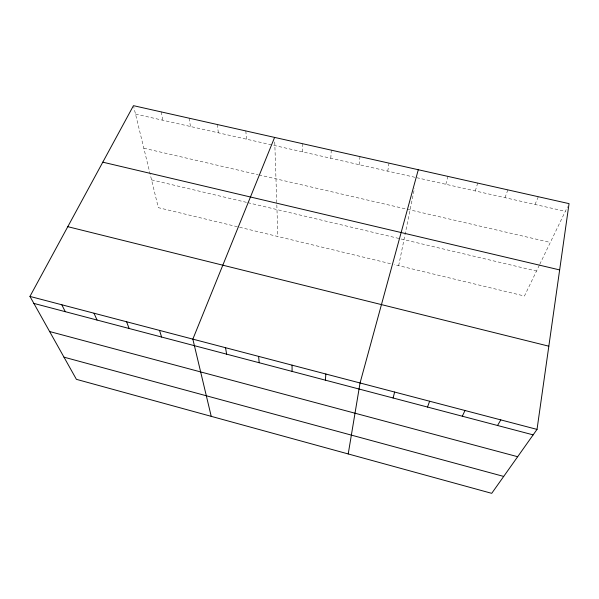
<?xml version="1.0" encoding="UTF-8"?>
<svg xmlns="http://www.w3.org/2000/svg" width="599" height="599" viewBox="0 0 599 599"><rect width="100%" height="100%" fill="white"/><g stroke="black" fill="none" stroke-linecap="round" stroke-linejoin="round"><path stroke-width="0.45" stroke-dasharray="3 2.25" d="M302.705 151.899L302.802 143.753M330.798 158.256L331.262 150.154M359.145 164.673L359.999 156.616M387.77 171.149L389.006 163.145M398.672 265.664L414.463 188.43M445.828 184.29L447.857 176.383M475.277 190.954L477.717 183.092M505.009 197.677L507.862 189.876M535.027 204.469L538.306 196.727M539.347 265.17L524.447 296.018L394.127 264.563M539.751 264.324L567.567 206.715M135.509 114.065L414.86 177.282M416.664 177.686L565.336 211.327M143.827 148.215L258.034 174.683M258.933 174.893L406.429 209.081M407.342 209.291L550.316 242.438M151.54 179.865L246.953 202.462M247.851 202.679L536.502 271.062M390.488 263.687L158.316 207.651L133.659 106.502M161.153 111.893L162.861 120.257M189.112 118.183L190.467 126.501M217.34 124.532L218.336 132.813M245.837 130.941L246.474 139.178M274.754 141.963L277.869 236.508"/><path stroke-width="0.9" d="M325.384 380.163L325.856 374.016M537.026 429.393L569.05 203.638L133.457 105.664L29.95 296.415L76.402 379.339L491.719 493.336L537.026 429.393L29.95 296.415M348.221 453.945L360.051 382.986L418.289 169.727M393.086 397.991L394.644 392.053M427.506 407.05L429.625 401.233M274.604 137.411L192.848 339.131L211.222 416.342M462.323 416.215L465.011 410.51M497.529 425.492L500.809 419.899M102.796 162.172L559.646 269.917M67.792 226.677L548.826 346.185M33.866 303.408L533.147 434.867M49.62 331.532L517.671 456.715M63.981 357.161L503.699 476.43M61.802 304.771L65.276 311.682M94.013 313.217L97.023 320.038M126.591 321.76L129.122 328.492M159.529 330.401L161.58 337.035M225.546 347.712L226.617 354.159M258.611 356.383L259.18 362.732M292.05 365.15L292.102 371.402"/></g></svg>
